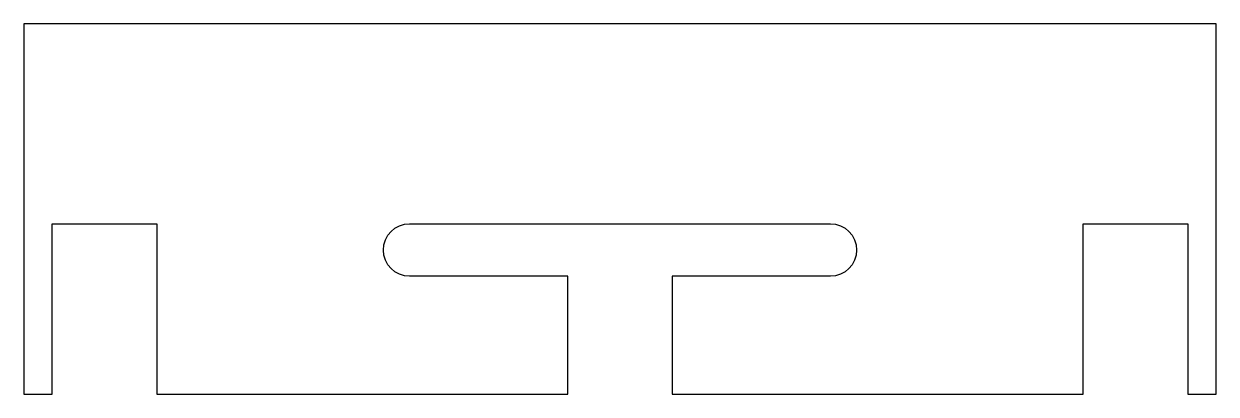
# Model space of a CAD drawing. Header units: millimetres. Extents: x 0 to 227, y 0 to 70.
import ezdxf

# ---------------------------------------------------------------- set-up
doc = ezdxf.new("R2010")
doc.units = ezdxf.units.MM
doc.layers.get('0').update_dxf_attribs({"linetype": 'CONTINUOUS'})

msp = doc.modelspace()

# ---------------------------------------------------------------- linework, layer by layer
msp.add_lwpolyline([(103.413, 22.4), (73.363, 22.4, -1), (73.363, 32.4), (153.363, 32.4, -1), (153.363, 22.4), (123.313, 22.4), (123.313, 0), (201.426, 0), (201.426, 32.4), (221.326, 32.4), (221.326, 0), (226.726, 0), (226.726, 70.4), (0, 70.4), (0, 0), (5.4, 0), (5.4, 32.4), (25.3, 32.4), (25.3, 0), (103.413, 0)], format="xyb", close=True)

doc.saveas('drawing.dxf')
